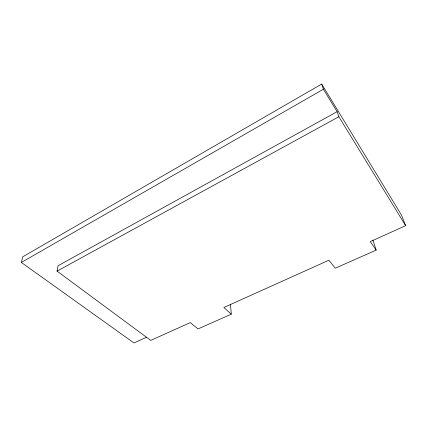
<?xml version="1.0" encoding="UTF-8"?>
<svg xmlns="http://www.w3.org/2000/svg" width="427" height="427" viewBox="0 0 427 427"><rect width="100%" height="100%" fill="white"/><g stroke="black" fill="none" stroke-linecap="round" stroke-linejoin="round"><path stroke-width="0.64" d="M230.463 304.227L231.285 314.197L198.011 328.918L190.325 322.588L150.752 340.399L57.053 271.129L58.077 265.743L337.116 111.682L323.399 89.232L321.686 84.06L22.764 256.792L21.35 262.45L133.95 342.94L146.691 337.154M21.35 262.45L323.949 88.917M57.053 271.129L338.857 116.742L337.116 111.682M321.686 84.06L401.449 215.037L405.65 225.686L370.262 241.613L376.176 250.099L335.27 268.199L328.886 260.23L223.881 307.488L231.285 314.197M338.857 116.742L405.65 225.686M372.867 240.065L376.176 250.099"/></g></svg>
